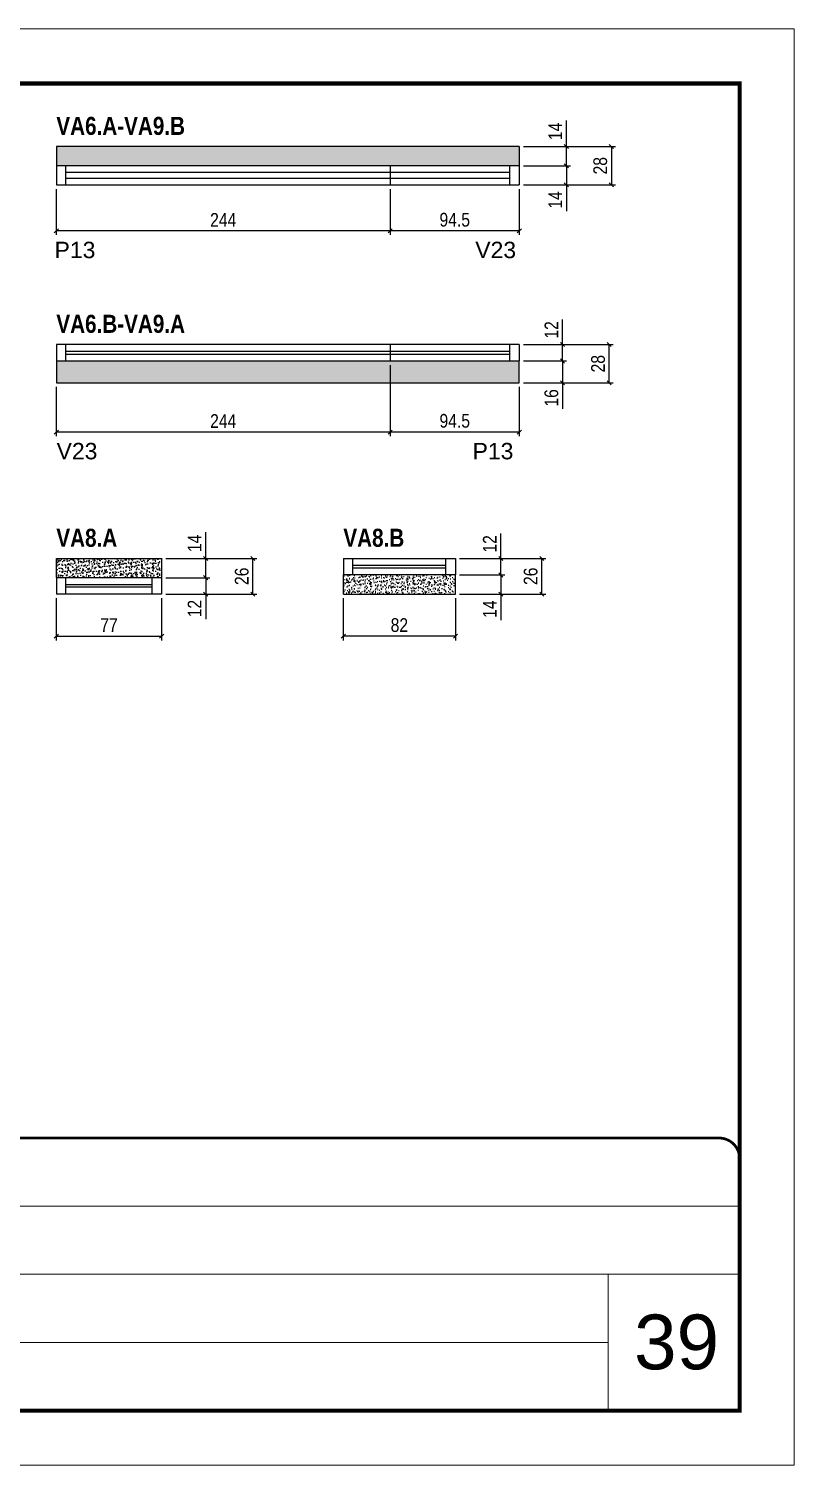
# Model space of a CAD drawing. Extents: x 3330 to 22105, y 1197 to 30204.
# Drawn here: x 7425 to 7985, y 18426 to 19476 of the extents above; entities that cross this region are included whole.
import ezdxf

# ---------------------------------------------------------------- set-up
doc = ezdxf.new("R2010")
doc.units = 0
for name, pattern in [('CONTINUO', [0]), ('DASHED', [0.75, 0.5, -0.25]), ('HIDDEN', [0.375, 0.25, -0.125])]:
    doc.linetypes.add(name, pattern=pattern)
for name, color, linetype in [('5', 5, 'Continuous'), ('COTA', 241, 'Continuous'), ('NOMENCLATURA', 7, 'Continuous'), ('Painéis', 200, 'Continuous'), ('SARR_2.2x7', 40, 'Continuous'), ('SARR_EDITAR', 141, 'Continuous')]:
    doc.layers.add(name, color=color, linetype=linetype)
for name, color, linetype, lineweight in [('CARIMBO', 255, 'Continuous', 9), ('Folhas', 255, 'Continuous', 9), ('SARRAFO DE PRESSAO', 251, 'DASHED', 9)]:
    doc.layers.add(name, color=color, linetype=linetype, lineweight=lineweight)
doc.styles.add('ARIAL', font='arial.ttf')
doc.styles.add('COTA TECNICA', font='techl___.ttf', dxfattribs={"height": 10})
doc.styles.get("Standard").update_dxf_attribs({"font": 'arial.ttf'})
doc.styles.add('TECNICA', font='techb___.ttf', dxfattribs={"height": 10})
doc.dimstyles.new('PAINEL', dxfattribs={"dimtxt": 10, "dimasz": 3, "dimexe": 3, "dimexo": 3, "dimgap": 3, "dimtad": 1, "dimdec": 1, "dimzin": 12, "dimdsep": 46, "dimtxsty": 'COTA TECNICA', "dimblk1": 'OBLIQUE', "dimblk2": 'OBLIQUE', "dimsah": 1, "dimcen": 0.9, "dimclrd": 4, "dimclre": 4, "dimclrt": 240, "dimadec": 1, "dimazin": 3, "dimtfac": 1, "dimtdec": 1, "dimtmove": 0, "dimatfit": 3, "dimfxl": 1, "dimtolj": 1, "dimtzin": 12, "dimarcsym": 0})

# ---------------------------------------------------------------- blocks, each defined once
blk = doc.blocks.new('9999999999')
at = {"color": 30, "linetype": 'CONTINUO'}
for p, q in [((98564.6, 34379.6), (99584, 34379.6)), ((98564.6, 34329.8), (99488, 34329.8)), ((99584, 34329.8), (99488, 34329.8)), ((99488, 34329.8), (99488, 34230.2)), ((98564.6, 34280), (99488, 34280))]:
    blk.add_line(p, q, dxfattribs=at)
at = {"color": 30, "linetype": 'CONTINUO', "const_width": 2}
blk.add_lwpolyline([(99584, 34230.2), (99584, 34414.4, 0.414214), (99569, 34429.4), (98229, 34429.4, 0.414214), (98214, 34414.4), (98214, 34245.2, 0.414214), (98229, 34230.2), (99584, 34230.2)], format="xyb", dxfattribs=at)
at = {"layer": 'Folhas'}
blk.add_lwpolyline([(98139, 34190.2), (99624, 34190.2), (99624, 35240.2), (98139, 35240.2)], close=True, dxfattribs=at)
at = {"layer": 'Folhas', "color": 30, "const_width": 3}
blk.add_lwpolyline([(98214, 34230.2), (99584, 34230.2), (99584, 35200.2), (98214, 35200.2)], close=True, dxfattribs=at)
blk = doc.blocks.new('_Oblique')
at = {"color": 0, "linetype": 'ByBlock', "lineweight": -2}
blk.add_line((-0.5, -0.5), (0.5, 0.5), dxfattribs=at)
blk = doc.blocks.new('*D2872')
at = {"layer": 'COTA', "color": 4, "linetype": 'ByBlock', "lineweight": -2, "transparency": 16777216}
for p, q in [((7689.2, 19358.8), (7689.2, 19325.2)), ((7783.7, 19358.8), (7783.7, 19325.2)), ((7783.7, 19328.2), (7689.2, 19328.2))]:
    blk.add_line(p, q, dxfattribs=at)
at = {"layer": 'Defpoints', "color": 0, "linetype": 'ByBlock', "transparency": 16777216}
for p in [(7689.2, 19361.8), (7783.7, 19361.8), (7689.2, 19328.2)]:
    blk.add_point(p, dxfattribs=at)
at = {"layer": 'COTA', "color": 4, "linetype": 'ByBlock', "lineweight": -2, "transparency": 16777216, "xscale": 3, "yscale": 3, "zscale": 3, "rotation": 180}
blk.add_blockref('_Oblique', (7689.2, 19328.2), dxfattribs=at)
at = {"layer": 'COTA', "color": 4, "linetype": 'ByBlock', "lineweight": -2, "transparency": 16777216, "xscale": 3, "yscale": 3, "zscale": 3}
blk.add_blockref('_Oblique', (7783.7, 19328.2), dxfattribs=at)
at = {"layer": 'COTA', "color": 240, "linetype": 'ByBlock', "transparency": 16777216, "insert": (7736.5, 19336.3), "char_height": 10, "attachment_point": 5, "style": 'COTA TECNICA'}
blk.add_mtext('\\A1;94.5', dxfattribs=at)
blk = doc.blocks.new('*D2873')
at = {"layer": 'COTA', "color": 4, "linetype": 'ByBlock', "lineweight": -2, "transparency": 16777216}
for p, q in [((7445.2, 19358.8), (7445.2, 19325.2)), ((7689.2, 19358.8), (7689.2, 19325.2)), ((7689.2, 19328.2), (7445.2, 19328.2))]:
    blk.add_line(p, q, dxfattribs=at)
at = {"layer": 'Defpoints', "color": 0, "linetype": 'ByBlock', "transparency": 16777216}
for p in [(7445.2, 19361.8), (7689.2, 19361.8), (7445.2, 19328.2)]:
    blk.add_point(p, dxfattribs=at)
at = {"layer": 'COTA', "color": 4, "linetype": 'ByBlock', "lineweight": -2, "transparency": 16777216, "xscale": 3, "yscale": 3, "zscale": 3, "rotation": 180}
blk.add_blockref('_Oblique', (7445.2, 19328.2), dxfattribs=at)
at = {"layer": 'COTA', "color": 4, "linetype": 'ByBlock', "lineweight": -2, "transparency": 16777216, "xscale": 3, "yscale": 3, "zscale": 3}
blk.add_blockref('_Oblique', (7689.2, 19328.2), dxfattribs=at)
at = {"layer": 'COTA', "color": 240, "linetype": 'ByBlock', "transparency": 16777216, "insert": (7567.2, 19336.2), "char_height": 10, "attachment_point": 5, "style": 'COTA TECNICA'}
blk.add_mtext('\\A1;244', dxfattribs=at)
blk = doc.blocks.new('*D2874')
at = {"layer": 'COTA', "color": 4, "linetype": 'ByBlock', "lineweight": -2, "transparency": 16777216}
for p, q in [((7818.1, 19389.8), (7818.1, 19408.9)), ((7786.7, 19389.8), (7821.1, 19389.8)), ((7818.1, 19375.8), (7818.1, 19389.8)), ((7786.7, 19375.8), (7821.1, 19375.8))]:
    blk.add_line(p, q, dxfattribs=at)
at = {"layer": 'Defpoints', "color": 0, "linetype": 'ByBlock', "transparency": 16777216}
for p in [(7783.7, 19389.8), (7818.1, 19389.8), (7783.7, 19375.8)]:
    blk.add_point(p, dxfattribs=at)
at = {"layer": 'COTA', "color": 4, "linetype": 'ByBlock', "lineweight": -2, "transparency": 16777216, "xscale": 3, "yscale": 3, "zscale": 3}
for p, rotation in [((7818.1, 19389.8), 90), ((7818.1, 19375.8), 270)]:
    blk.add_blockref('_Oblique', p, dxfattribs=dict(at, rotation=rotation))
at = {"layer": 'COTA', "color": 240, "linetype": 'ByBlock', "transparency": 16777216, "insert": (7810, 19400.9), "char_height": 10, "attachment_point": 5, "rotation": 90, "style": 'COTA TECNICA'}
blk.add_mtext('\\A1;14', dxfattribs=at)
blk = doc.blocks.new('*D2875')
at = {"layer": 'COTA', "color": 4, "linetype": 'ByBlock', "lineweight": -2, "transparency": 16777216}
for p, q in [((7786.7, 19389.8), (7854, 19389.8)), ((7851, 19389.8), (7851, 19361.8)), ((7786.7, 19361.8), (7854, 19361.8))]:
    blk.add_line(p, q, dxfattribs=at)
at = {"layer": 'Defpoints', "color": 0, "linetype": 'ByBlock', "transparency": 16777216}
for p in [(7783.7, 19389.8), (7783.7, 19361.8), (7851, 19361.8)]:
    blk.add_point(p, dxfattribs=at)
at = {"layer": 'COTA', "color": 4, "linetype": 'ByBlock', "lineweight": -2, "transparency": 16777216, "xscale": 3, "yscale": 3, "zscale": 3}
for p, rotation in [((7851, 19389.8), 90), ((7851, 19361.8), 270)]:
    blk.add_blockref('_Oblique', p, dxfattribs=dict(at, rotation=rotation))
at = {"layer": 'COTA', "color": 240, "linetype": 'ByBlock', "transparency": 16777216, "insert": (7842.9, 19375.8), "char_height": 10, "attachment_point": 5, "rotation": 90, "style": 'COTA TECNICA'}
blk.add_mtext('\\A1;28', dxfattribs=at)
blk = doc.blocks.new('*D2876')
at = {"layer": 'COTA', "color": 4, "linetype": 'ByBlock', "lineweight": -2, "transparency": 16777216}
for p, q in [((7786.7, 19375.8), (7821.1, 19375.8)), ((7818.1, 19375.8), (7818.1, 19361.8)), ((7786.7, 19361.8), (7821.1, 19361.8)), ((7818.1, 19361.8), (7818.1, 19342.7))]:
    blk.add_line(p, q, dxfattribs=at)
at = {"layer": 'Defpoints', "color": 0, "linetype": 'ByBlock', "transparency": 16777216}
for p in [(7783.7, 19375.8), (7783.7, 19361.8), (7818.1, 19361.8)]:
    blk.add_point(p, dxfattribs=at)
at = {"layer": 'COTA', "color": 4, "linetype": 'ByBlock', "lineweight": -2, "transparency": 16777216, "xscale": 3, "yscale": 3, "zscale": 3}
for p, rotation in [((7818.1, 19375.8), 90), ((7818.1, 19361.8), 270)]:
    blk.add_blockref('_Oblique', p, dxfattribs=dict(at, rotation=rotation))
at = {"layer": 'COTA', "color": 240, "linetype": 'ByBlock', "transparency": 16777216, "insert": (7810, 19350.8), "char_height": 10, "attachment_point": 5, "rotation": 90, "style": 'COTA TECNICA'}
blk.add_mtext('\\A1;14', dxfattribs=at)
blk = doc.blocks.new('*D2877')
at = {"layer": 'COTA', "color": 4, "linetype": 'ByBlock', "lineweight": -2, "transparency": 16777216}
for p, q in [((7689.2, 19230.1), (7689.2, 19178.1)), ((7783.7, 19214.1), (7783.7, 19178.1)), ((7783.7, 19181.1), (7689.2, 19181.1))]:
    blk.add_line(p, q, dxfattribs=at)
at = {"layer": 'Defpoints', "color": 0, "linetype": 'ByBlock', "transparency": 16777216}
for p in [(7689.2, 19233.1), (7783.7, 19217.1), (7689.2, 19181.1)]:
    blk.add_point(p, dxfattribs=at)
at = {"layer": 'COTA', "color": 4, "linetype": 'ByBlock', "lineweight": -2, "transparency": 16777216, "xscale": 3, "yscale": 3, "zscale": 3, "rotation": 180}
blk.add_blockref('_Oblique', (7689.2, 19181.1), dxfattribs=at)
at = {"layer": 'COTA', "color": 4, "linetype": 'ByBlock', "lineweight": -2, "transparency": 16777216, "xscale": 3, "yscale": 3, "zscale": 3}
blk.add_blockref('_Oblique', (7783.7, 19181.1), dxfattribs=at)
at = {"layer": 'COTA', "color": 240, "linetype": 'ByBlock', "transparency": 16777216, "insert": (7736.5, 19189.3), "char_height": 10, "attachment_point": 5, "style": 'COTA TECNICA'}
blk.add_mtext('\\A1;94.5', dxfattribs=at)
blk = doc.blocks.new('*D2878')
at = {"layer": 'COTA', "color": 4, "linetype": 'ByBlock', "lineweight": -2, "transparency": 16777216}
for p, q in [((7689.2, 19230.1), (7689.2, 19178.1)), ((7445.2, 19214.1), (7445.2, 19178.1)), ((7689.2, 19181.1), (7445.2, 19181.1))]:
    blk.add_line(p, q, dxfattribs=at)
at = {"layer": 'Defpoints', "color": 0, "linetype": 'ByBlock', "transparency": 16777216}
for p in [(7689.2, 19233.1), (7445.2, 19217.1), (7445.2, 19181.1)]:
    blk.add_point(p, dxfattribs=at)
at = {"layer": 'COTA', "color": 4, "linetype": 'ByBlock', "lineweight": -2, "transparency": 16777216, "xscale": 3, "yscale": 3, "zscale": 3, "rotation": 180}
blk.add_blockref('_Oblique', (7445.2, 19181.1), dxfattribs=at)
at = {"layer": 'COTA', "color": 4, "linetype": 'ByBlock', "lineweight": -2, "transparency": 16777216, "xscale": 3, "yscale": 3, "zscale": 3}
blk.add_blockref('_Oblique', (7689.2, 19181.1), dxfattribs=at)
at = {"layer": 'COTA', "color": 240, "linetype": 'ByBlock', "transparency": 16777216, "insert": (7567.2, 19189.2), "char_height": 10, "attachment_point": 5, "style": 'COTA TECNICA'}
blk.add_mtext('\\A1;244', dxfattribs=at)
blk = doc.blocks.new('*D2879')
at = {"layer": 'COTA', "color": 4, "linetype": 'ByBlock', "lineweight": -2, "transparency": 16777216}
for p, q in [((7815.3, 19245.1), (7815.3, 19263.5)), ((7786.7, 19245.1), (7818.3, 19245.1)), ((7815.3, 19233.1), (7815.3, 19245.1)), ((7786.7, 19233.1), (7818.3, 19233.1))]:
    blk.add_line(p, q, dxfattribs=at)
at = {"layer": 'Defpoints', "color": 0, "linetype": 'ByBlock', "transparency": 16777216}
for p in [(7783.7, 19245.1), (7815.3, 19245.1), (7783.7, 19233.1)]:
    blk.add_point(p, dxfattribs=at)
at = {"layer": 'COTA', "color": 4, "linetype": 'ByBlock', "lineweight": -2, "transparency": 16777216, "xscale": 3, "yscale": 3, "zscale": 3}
for p, rotation in [((7815.3, 19245.1), 90), ((7815.3, 19233.1), 270)]:
    blk.add_blockref('_Oblique', p, dxfattribs=dict(at, rotation=rotation))
at = {"layer": 'COTA', "color": 240, "linetype": 'ByBlock', "transparency": 16777216, "insert": (7807.2, 19255.8), "char_height": 10, "attachment_point": 5, "rotation": 90, "style": 'COTA TECNICA'}
blk.add_mtext('\\A1;12', dxfattribs=at)
blk = doc.blocks.new('*D2880')
at = {"layer": 'COTA', "color": 4, "linetype": 'ByBlock', "lineweight": -2, "transparency": 16777216}
for p, q in [((7786.7, 19233.1), (7818.3, 19233.1)), ((7815.3, 19233.1), (7815.3, 19217.1)), ((7786.7, 19217.1), (7818.3, 19217.1)), ((7815.3, 19217.1), (7815.3, 19198.1))]:
    blk.add_line(p, q, dxfattribs=at)
at = {"layer": 'Defpoints', "color": 0, "linetype": 'ByBlock', "transparency": 16777216}
for p in [(7783.7, 19233.1), (7783.7, 19217.1), (7815.3, 19217.1)]:
    blk.add_point(p, dxfattribs=at)
at = {"layer": 'COTA', "color": 4, "linetype": 'ByBlock', "lineweight": -2, "transparency": 16777216, "xscale": 3, "yscale": 3, "zscale": 3}
for p, rotation in [((7815.3, 19233.1), 90), ((7815.3, 19217.1), 270)]:
    blk.add_blockref('_Oblique', p, dxfattribs=dict(at, rotation=rotation))
at = {"layer": 'COTA', "color": 240, "linetype": 'ByBlock', "transparency": 16777216, "insert": (7807.2, 19206.1), "char_height": 10, "attachment_point": 5, "rotation": 90, "style": 'COTA TECNICA'}
blk.add_mtext('\\A1;16', dxfattribs=at)
blk = doc.blocks.new('*D2881')
at = {"layer": 'COTA', "color": 4, "linetype": 'ByBlock', "lineweight": -2, "transparency": 16777216}
for p, q in [((7786.7, 19245.1), (7852.4, 19245.1)), ((7849.4, 19217.1), (7849.4, 19245.1)), ((7786.7, 19217.1), (7852.4, 19217.1))]:
    blk.add_line(p, q, dxfattribs=at)
at = {"layer": 'Defpoints', "color": 0, "linetype": 'ByBlock', "transparency": 16777216}
for p in [(7783.7, 19245.1), (7849.4, 19245.1), (7783.7, 19217.1)]:
    blk.add_point(p, dxfattribs=at)
at = {"layer": 'COTA', "color": 4, "linetype": 'ByBlock', "lineweight": -2, "transparency": 16777216, "xscale": 3, "yscale": 3, "zscale": 3}
for p, rotation in [((7849.4, 19245.1), 90), ((7849.4, 19217.1), 270)]:
    blk.add_blockref('_Oblique', p, dxfattribs=dict(at, rotation=rotation))
at = {"layer": 'COTA', "color": 240, "linetype": 'ByBlock', "transparency": 16777216, "insert": (7841.3, 19231.1), "char_height": 10, "attachment_point": 5, "rotation": 90, "style": 'COTA TECNICA'}
blk.add_mtext('\\A1;28', dxfattribs=at)
blk = doc.blocks.new('*D3023')
at = {"layer": 'COTA', "color": 4, "linetype": 'ByBlock', "lineweight": -2, "transparency": 16777216}
for p, q in [((7655, 19059.7), (7655, 19028.9)), ((7737, 19059.7), (7737, 19028.9)), ((7737, 19031.9), (7655, 19031.9))]:
    blk.add_line(p, q, dxfattribs=at)
at = {"layer": 'Defpoints', "color": 0, "linetype": 'ByBlock', "transparency": 16777216}
for p in [(7655, 19062.7), (7737, 19062.7), (7655, 19031.9)]:
    blk.add_point(p, dxfattribs=at)
at = {"layer": 'COTA', "color": 4, "linetype": 'ByBlock', "lineweight": -2, "transparency": 16777216, "xscale": 3, "yscale": 3, "zscale": 3, "rotation": 180}
blk.add_blockref('_Oblique', (7655, 19031.9), dxfattribs=at)
at = {"layer": 'COTA', "color": 4, "linetype": 'ByBlock', "lineweight": -2, "transparency": 16777216, "xscale": 3, "yscale": 3, "zscale": 3}
blk.add_blockref('_Oblique', (7737, 19031.9), dxfattribs=at)
at = {"layer": 'COTA', "color": 240, "linetype": 'ByBlock', "transparency": 16777216, "insert": (7696, 19040), "char_height": 10, "attachment_point": 5, "style": 'COTA TECNICA'}
blk.add_mtext('\\A1;82', dxfattribs=at)
blk = doc.blocks.new('*D3024')
at = {"layer": 'COTA', "color": 4, "linetype": 'ByBlock', "lineweight": -2, "transparency": 16777216}
for p, q in [((7770.2, 19088.7), (7770.2, 19107)), ((7740, 19088.7), (7773.2, 19088.7)), ((7770.2, 19076.7), (7770.2, 19088.7)), ((7740, 19076.7), (7773.2, 19076.7))]:
    blk.add_line(p, q, dxfattribs=at)
at = {"layer": 'Defpoints', "color": 0, "linetype": 'ByBlock', "transparency": 16777216}
for p in [(7737, 19088.7), (7770.2, 19088.7), (7737, 19076.7)]:
    blk.add_point(p, dxfattribs=at)
at = {"layer": 'COTA', "color": 4, "linetype": 'ByBlock', "lineweight": -2, "transparency": 16777216, "xscale": 3, "yscale": 3, "zscale": 3}
for p, rotation in [((7770.2, 19088.7), 90), ((7770.2, 19076.7), 270)]:
    blk.add_blockref('_Oblique', p, dxfattribs=dict(at, rotation=rotation))
at = {"layer": 'COTA', "color": 240, "linetype": 'ByBlock', "transparency": 16777216, "insert": (7762.1, 19099.4), "char_height": 10, "attachment_point": 5, "rotation": 90, "style": 'COTA TECNICA'}
blk.add_mtext('\\A1;12', dxfattribs=at)
blk = doc.blocks.new('*D3025')
at = {"layer": 'COTA', "color": 4, "linetype": 'ByBlock', "lineweight": -2, "transparency": 16777216}
for p, q in [((7740, 19076.7), (7773.2, 19076.7)), ((7770.2, 19076.7), (7770.2, 19062.7)), ((7740, 19062.7), (7773.2, 19062.7)), ((7770.2, 19062.7), (7770.2, 19043.6))]:
    blk.add_line(p, q, dxfattribs=at)
at = {"layer": 'Defpoints', "color": 0, "linetype": 'ByBlock', "transparency": 16777216}
for p in [(7737, 19076.7), (7737, 19062.7), (7770.2, 19062.7)]:
    blk.add_point(p, dxfattribs=at)
at = {"layer": 'COTA', "color": 4, "linetype": 'ByBlock', "lineweight": -2, "transparency": 16777216, "xscale": 3, "yscale": 3, "zscale": 3}
for p, rotation in [((7770.2, 19076.7), 90), ((7770.2, 19062.7), 270)]:
    blk.add_blockref('_Oblique', p, dxfattribs=dict(at, rotation=rotation))
at = {"layer": 'COTA', "color": 240, "linetype": 'ByBlock', "transparency": 16777216, "insert": (7762.1, 19051.7), "char_height": 10, "attachment_point": 5, "rotation": 90, "style": 'COTA TECNICA'}
blk.add_mtext('\\A1;14', dxfattribs=at)
blk = doc.blocks.new('*D3026')
at = {"layer": 'COTA', "color": 4, "linetype": 'ByBlock', "lineweight": -2, "transparency": 16777216}
for p, q in [((7740, 19088.7), (7803.1, 19088.7)), ((7800.1, 19062.7), (7800.1, 19088.7)), ((7740, 19062.7), (7803.1, 19062.7))]:
    blk.add_line(p, q, dxfattribs=at)
at = {"layer": 'Defpoints', "color": 0, "linetype": 'ByBlock', "transparency": 16777216}
for p in [(7737, 19088.7), (7800.1, 19088.7), (7737, 19062.7)]:
    blk.add_point(p, dxfattribs=at)
at = {"layer": 'COTA', "color": 4, "linetype": 'ByBlock', "lineweight": -2, "transparency": 16777216, "xscale": 3, "yscale": 3, "zscale": 3}
for p, rotation in [((7800.1, 19088.7), 90), ((7800.1, 19062.7), 270)]:
    blk.add_blockref('_Oblique', p, dxfattribs=dict(at, rotation=rotation))
at = {"layer": 'COTA', "color": 240, "linetype": 'ByBlock', "transparency": 16777216, "insert": (7792, 19075.7), "char_height": 10, "attachment_point": 5, "rotation": 90, "style": 'COTA TECNICA'}
blk.add_mtext('\\A1;26', dxfattribs=at)
blk = doc.blocks.new('*D3027')
at = {"layer": 'COTA', "color": 4, "linetype": 'ByBlock', "lineweight": -2, "transparency": 16777216}
for p, q in [((7445.2, 19059.7), (7445.2, 19028.9)), ((7522.2, 19059.7), (7522.2, 19028.9)), ((7445.2, 19031.9), (7522.2, 19031.9))]:
    blk.add_line(p, q, dxfattribs=at)
at = {"layer": 'Defpoints', "color": 0, "linetype": 'ByBlock', "transparency": 16777216}
for p in [(7445.2, 19062.7), (7522.2, 19062.7), (7522.2, 19031.9)]:
    blk.add_point(p, dxfattribs=at)
at = {"layer": 'COTA', "color": 4, "linetype": 'ByBlock', "lineweight": -2, "transparency": 16777216, "xscale": 3, "yscale": 3, "zscale": 3, "rotation": 180}
blk.add_blockref('_Oblique', (7445.2, 19031.9), dxfattribs=at)
at = {"layer": 'COTA', "color": 4, "linetype": 'ByBlock', "lineweight": -2, "transparency": 16777216, "xscale": 3, "yscale": 3, "zscale": 3}
blk.add_blockref('_Oblique', (7522.2, 19031.9), dxfattribs=at)
at = {"layer": 'COTA', "color": 240, "linetype": 'ByBlock', "transparency": 16777216, "insert": (7483.7, 19040), "char_height": 10, "attachment_point": 5, "style": 'COTA TECNICA'}
blk.add_mtext('\\A1;77', dxfattribs=at)
blk = doc.blocks.new('*D3028')
at = {"layer": 'COTA', "color": 4, "linetype": 'ByBlock', "lineweight": -2, "transparency": 16777216}
for p, q in [((7554.4, 19088.7), (7554.4, 19107.9)), ((7525.2, 19088.7), (7557.4, 19088.7)), ((7554.4, 19074.7), (7554.4, 19088.7)), ((7525.2, 19074.7), (7557.4, 19074.7))]:
    blk.add_line(p, q, dxfattribs=at)
at = {"layer": 'Defpoints', "color": 0, "linetype": 'ByBlock', "transparency": 16777216}
for p in [(7522.2, 19088.7), (7554.4, 19088.7), (7522.2, 19074.7)]:
    blk.add_point(p, dxfattribs=at)
at = {"layer": 'COTA', "color": 4, "linetype": 'ByBlock', "lineweight": -2, "transparency": 16777216, "xscale": 3, "yscale": 3, "zscale": 3}
for p, rotation in [((7554.4, 19088.7), 90), ((7554.4, 19074.7), 270)]:
    blk.add_blockref('_Oblique', p, dxfattribs=dict(at, rotation=rotation))
at = {"layer": 'COTA', "color": 240, "linetype": 'ByBlock', "transparency": 16777216, "insert": (7546.3, 19099.8), "char_height": 10, "attachment_point": 5, "rotation": 90, "style": 'COTA TECNICA'}
blk.add_mtext('\\A1;14', dxfattribs=at)
blk = doc.blocks.new('*D3029')
at = {"layer": 'COTA', "color": 4, "linetype": 'ByBlock', "lineweight": -2, "transparency": 16777216}
for p, q in [((7525.2, 19074.7), (7557.4, 19074.7)), ((7554.4, 19074.7), (7554.4, 19062.7)), ((7525.2, 19062.7), (7557.4, 19062.7)), ((7554.4, 19062.7), (7554.4, 19044.4))]:
    blk.add_line(p, q, dxfattribs=at)
at = {"layer": 'Defpoints', "color": 0, "linetype": 'ByBlock', "transparency": 16777216}
for p in [(7522.2, 19074.7), (7522.2, 19062.7), (7554.4, 19062.7)]:
    blk.add_point(p, dxfattribs=at)
at = {"layer": 'COTA', "color": 4, "linetype": 'ByBlock', "lineweight": -2, "transparency": 16777216, "xscale": 3, "yscale": 3, "zscale": 3}
for p, rotation in [((7554.4, 19074.7), 90), ((7554.4, 19062.7), 270)]:
    blk.add_blockref('_Oblique', p, dxfattribs=dict(at, rotation=rotation))
at = {"layer": 'COTA', "color": 240, "linetype": 'ByBlock', "transparency": 16777216, "insert": (7546.3, 19052.1), "char_height": 10, "attachment_point": 5, "rotation": 90, "style": 'COTA TECNICA'}
blk.add_mtext('\\A1;12', dxfattribs=at)
blk = doc.blocks.new('*D3030')
at = {"layer": 'COTA', "color": 4, "linetype": 'ByBlock', "lineweight": -2, "transparency": 16777216}
for p, q in [((7525.2, 19088.7), (7591.9, 19088.7)), ((7588.9, 19062.7), (7588.9, 19088.7)), ((7525.2, 19062.7), (7591.9, 19062.7))]:
    blk.add_line(p, q, dxfattribs=at)
at = {"layer": 'Defpoints', "color": 0, "linetype": 'ByBlock', "transparency": 16777216}
for p in [(7522.2, 19088.7), (7588.9, 19088.7), (7522.2, 19062.7)]:
    blk.add_point(p, dxfattribs=at)
at = {"layer": 'COTA', "color": 4, "linetype": 'ByBlock', "lineweight": -2, "transparency": 16777216, "xscale": 3, "yscale": 3, "zscale": 3}
for p, rotation in [((7588.9, 19088.7), 90), ((7588.9, 19062.7), 270)]:
    blk.add_blockref('_Oblique', p, dxfattribs=dict(at, rotation=rotation))
at = {"layer": 'COTA', "color": 240, "linetype": 'ByBlock', "transparency": 16777216, "insert": (7580.8, 19075.7), "char_height": 10, "attachment_point": 5, "rotation": 90, "style": 'COTA TECNICA'}
blk.add_mtext('\\A1;26', dxfattribs=at)

msp = doc.modelspace()

# ---------------------------------------------------------------- hatches: boundary and pattern name
at = {"layer": 'COTA', "linetype": 'ByBlock'}
h = msp.add_hatch(dxfattribs=at)
h.set_pattern_fill('AR-CONC', color=256, scale=0.03)
h.set_pattern_definition([(50, (-123526.395, -5427.082), (5.46554007, -0.47817257), [0.5715, -6.2865]), (355, (-123526.395, -5427.082), (-1.05730264, 5.73170536), [0.4572, -5.02921753]), (100.4514447, (-123525.9397, -5427.122), (4.40823741, 5.25353256), [0.48570026, -5.34270734]), (46.1842, (-123526.395, -5425.558), (8.13237123, -1.26126984), [0.85725, -9.42975]), (96.6355576, (-123525.7175, -5425.663), (7.122124, 7.42278374), [0.7285507, -8.01406824]), (351.184151, (-123526.395, -5425.558), (7.122124, 7.42278374), [0.685799, -7.54379196]), (21, (-123525.633, -5425.939), (4.54843174, -3.06795595), [0.5715, -6.2865]), (326, (-123525.633, -5425.939), (1.85406085, 5.52563898), [0.4572, -5.0292]), (71.451445, (-123525.254, -5426.195), (6.40249258, 2.45768307), [0.48570026, -5.34269813]), (37.5, (-123526.3952, -5427.0821), (0.092658098, 2.536651166), [0, -4.96824, 0, -5.1054, 0, -5.04825]), (7.5, (-123526.3952, -5427.0821), (2.004589875, 3.005417245), [0, -2.91084, 0, -4.85394, 0, -1.92405]), (327.5, (-123528.0944, -5427.0821), (4.067717855, -0.17186232), [0, -1.905, 0, -5.9436, 0, -7.8867]), (317.5, (-123528.8564, -5427.082), (4.44387544, 0.76279473), [0, -2.4765, 0, -3.94716, 0, -5.6007])])
h.paths.add_polyline_path([(7783.71, 19375.81), (7783.71, 19389.81), (7445.21, 19389.81), (7445.21, 19375.81)])
h = msp.add_hatch(dxfattribs=at)
h.set_pattern_fill('AR-CONC', color=256, scale=0.03)
h.set_pattern_definition([(50, (-124106.2733, -5427.082), (5.46554007, -0.47817257), [0.5715, -6.2865]), (355, (-124106.273, -5427.082), (-1.05730264, 5.73170536), [0.4572, -5.02921753]), (100.4514447, (-124105.818, -5427.122), (4.40823741, 5.25353256), [0.48570026, -5.34270734]), (46.1842, (-124106.273, -5425.558), (8.13237123, -1.26126984), [0.85725, -9.42975]), (96.6355576, (-124105.5956, -5425.663), (7.122124, 7.42278374), [0.7285507, -8.01406824]), (351.184151, (-124106.273, -5425.558), (7.122124, 7.42278374), [0.685799, -7.54379196]), (21, (-124105.5113, -5425.939), (4.54843174, -3.06795595), [0.5715, -6.2865]), (326, (-124105.511, -5425.939), (1.85406085, 5.52563898), [0.4572, -5.0292]), (71.451445, (-124105.132, -5426.195), (6.40249258, 2.45768307), [0.48570026, -5.34269813]), (37.5, (-124106.2733, -5427.0821), (0.092658098, 2.536651166), [0, -4.96824, 0, -5.1054, 0, -5.04825]), (7.5, (-124106.2733, -5427.0821), (2.004589875, 3.005417245), [0, -2.91084, 0, -4.85394, 0, -1.92405]), (327.5, (-124107.9725, -5427.0821), (4.067717855, -0.17186232), [0, -1.905, 0, -5.9436, 0, -7.8867]), (317.5, (-124108.7345, -5427.082), (4.44387544, 0.76279473), [0, -2.4765, 0, -3.94716, 0, -5.6007])])
h.paths.add_polyline_path([(7445.21, 19233.14), (7445.21, 19217.14), (7783.71, 19217.14), (7783.71, 19233.14)])
h = msp.add_hatch(dxfattribs=at)
h.set_pattern_fill('AR-CONC', color=256, scale=0.03)
h.set_pattern_definition([(50, (-123850.941, -5195.045), (5.46554007, -0.47817257), [0.5715, -6.2865]), (355, (-123850.941, -5195.045), (-1.05730264, 5.73170536), [0.4572, -5.02921753]), (100.4514447, (-123850.4856, -5195.085), (4.40823741, 5.25353256), [0.48570026, -5.34270734]), (46.1842, (-123850.941, -5193.521), (8.13237123, -1.26126984), [0.85725, -9.42975]), (96.6355576, (-123850.263, -5193.626), (7.122124, 7.42278374), [0.7285507, -8.01406824]), (351.184151, (-123850.941, -5193.521), (7.122124, 7.42278374), [0.685799, -7.54379196]), (21, (-123850.179, -5193.902), (4.54843174, -3.06795595), [0.5715, -6.2865]), (326, (-123850.179, -5193.902), (1.85406085, 5.52563898), [0.4572, -5.0292]), (71.451445, (-123849.8, -5194.158), (6.40249258, 2.45768307), [0.48570026, -5.34269813]), (37.5, (-123850.941, -5195.045), (0.092658098, 2.536651166), [0, -4.96824, 0, -5.1054, 0, -5.04825]), (7.5, (-123850.941, -5195.045), (2.004589875, 3.005417245), [0, -2.91084, 0, -4.85394, 0, -1.92405]), (327.5, (-123852.6403, -5195.045), (4.067717855, -0.17186232), [0, -1.905, 0, -5.9436, 0, -7.8867]), (317.5, (-123853.4023, -5195.045), (4.44387544, 0.76279473), [0, -2.4765, 0, -3.94716, 0, -5.6007])])
h.paths.add_polyline_path([(7522.21, 19074.74), (7522.21, 19088.74), (7445.21, 19088.74), (7445.21, 19074.74)])
h = msp.add_hatch(dxfattribs=at)
h.set_pattern_fill('AR-CONC', color=256, scale=0.03)
h.set_pattern_definition([(50, (-123438.5566, -5195.045), (5.46554007, -0.47817257), [0.5715, -6.2865]), (355, (-123438.5566, -5195.045), (-1.05730264, 5.73170536), [0.4572, -5.02921753]), (100.4514447, (-123438.101, -5195.085), (4.40823741, 5.25353256), [0.48570026, -5.34270734]), (46.1842, (-123438.5566, -5193.521), (8.13237123, -1.26126984), [0.85725, -9.42975]), (96.6355576, (-123437.879, -5193.626), (7.122124, 7.42278374), [0.7285507, -8.01406824]), (351.184151, (-123438.557, -5193.521), (7.122124, 7.42278374), [0.685799, -7.54379196]), (21, (-123437.7946, -5193.902), (4.54843174, -3.06795595), [0.5715, -6.2865]), (326, (-123437.7946, -5193.902), (1.85406085, 5.52563898), [0.4572, -5.0292]), (71.451445, (-123437.4156, -5194.158), (6.40249258, 2.45768307), [0.48570026, -5.34269813]), (37.5, (-123438.5566, -5195.045), (0.092658098, 2.536651166), [0, -4.96824, 0, -5.1054, 0, -5.04825]), (7.5, (-123438.5566, -5195.045), (2.004589875, 3.005417245), [0, -2.91084, 0, -4.85394, 0, -1.92405]), (327.5, (-123440.2559, -5195.045), (4.067717855, -0.17186232), [0, -1.905, 0, -5.9436, 0, -7.8867]), (317.5, (-123441.018, -5195.045), (4.44387544, 0.76279473), [0, -2.4765, 0, -3.94716, 0, -5.6007])])
h.paths.add_polyline_path([(7655.05, 19076.74), (7655.05, 19062.74), (7737.05, 19062.74), (7737.05, 19076.74)])

# ---------------------------------------------------------------- linework, layer by layer
for p, q in [((7783.71, 19389.81), (7445.21, 19389.81)), ((7445.21, 19389.81), (7445.21, 19375.81)), ((7783.71, 19389.81), (7783.71, 19375.81)), ((7445.21, 19233.14), (7445.21, 19217.14)), ((7783.71, 19217.14), (7783.71, 19233.14)), ((7445.21, 19217.14), (7783.71, 19217.14)), ((7445.21, 19074.74), (7445.21, 19088.74)), ((7445.21, 19088.74), (7522.21, 19088.74)), ((7522.21, 19088.74), (7522.21, 19074.74)), ((7655.05, 19062.74), (7655.05, 19076.74)), ((7737.05, 19062.74), (7737.05, 19076.74)), ((7655.05, 19062.74), (7737.05, 19062.74))]:
    msp.add_line(p, q, dxfattribs=at)
at = {"layer": 'Painéis', "linetype": 'Continuous'}
for p, q in [((7783.71, 19375.81), (7445.21, 19375.81)), ((7445.21, 19375.81), (7445.21, 19361.81)), ((7689.21, 19375.81), (7689.21, 19361.81)), ((7783.71, 19375.81), (7783.71, 19361.81)), ((7445.21, 19361.81), (7783.71, 19361.81)), ((7783.71, 19245.14), (7445.21, 19245.14)), ((7445.21, 19245.14), (7445.21, 19233.14)), ((7689.21, 19245.14), (7689.21, 19233.14)), ((7783.71, 19245.14), (7783.71, 19233.14)), ((7445.21, 19233.14), (7783.71, 19233.14)), ((7655.05, 19088.74), (7737.05, 19088.74)), ((7655.05, 19088.74), (7655.05, 19076.74)), ((7737.05, 19088.74), (7737.05, 19076.74)), ((7445.21, 19074.74), (7522.21, 19074.74)), ((7445.21, 19074.74), (7445.21, 19062.74)), ((7522.21, 19074.74), (7522.21, 19062.74)), ((7737.05, 19076.74), (7655.05, 19076.74)), ((7522.21, 19062.74), (7445.21, 19062.74))]:
    msp.add_line(p, q, dxfattribs=at)
at = {"layer": 'SARR_2.2x7', "linetype": 'Continuous'}
for p, q in [((7452.21, 19361.81), (7452.21, 19375.81)), ((7452.21, 19233.14), (7452.21, 19245.14)), ((7662.05, 19076.74), (7662.05, 19088.74)), ((7730.05, 19076.74), (7730.05, 19088.74)), ((7452.21, 19062.74), (7452.21, 19074.74)), ((7515.21, 19062.74), (7515.21, 19074.74))]:
    msp.add_line(p, q, dxfattribs=at)
at = {"layer": 'SARR_2.2x7', "linetype": 'HIDDEN'}
for p, q in [((7776.71, 19361.81), (7776.71, 19375.81)), ((7776.71, 19233.14), (7776.71, 19245.14))]:
    msp.add_line(p, q, dxfattribs=at)
at = {"layer": 'SARR_EDITAR', "linetype": 'Continuous'}
for p, q in [((7689.21, 19370.81), (7452.21, 19370.81)), ((7452.21, 19366.81), (7689.21, 19366.81)), ((7776.71, 19370.81), (7689.21, 19370.81)), ((7689.21, 19366.81), (7776.71, 19366.81)), ((7689.21, 19240.14), (7452.21, 19240.14)), ((7452.21, 19238.14), (7689.21, 19238.14)), ((7776.71, 19240.14), (7689.21, 19240.14)), ((7689.21, 19238.14), (7776.71, 19238.14)), ((7662.05, 19083.74), (7730.05, 19083.74)), ((7730.05, 19081.74), (7662.05, 19081.74)), ((7452.21, 19069.74), (7515.21, 19069.74)), ((7515.21, 19067.74), (7452.21, 19067.74))]:
    msp.add_line(p, q, dxfattribs=at)

# ---------------------------------------------------------------- block references
at = {"layer": 'SARRAFO DE PRESSAO', "color": 6, "linetype": 'ByBlock'}
msp.add_blockref('9999999999', (-91639.25, -15764.26), dxfattribs=at)

# ---------------------------------------------------------------- texts
at = {"layer": '5', "linetype": 'Continuous'}
for s, rotation, p in [('P13', 359.99996, (7443.94, 19308.26)), ('V23', 359.99996, (7751.51, 19308.26)), ('V23', 0.00004, (7445.41, 19161.22)), ('P13', 0.00004, (7749.55, 19161.22))]:
    msp.add_text(s, height=12, rotation=rotation, dxfattribs=at).set_placement(p)
at = {"layer": 'CARIMBO', "style": 'ARIAL'}
msp.add_text('39', height=40, dxfattribs=at).set_placement((7867.59, 18496.09))
at = {"layer": 'NOMENCLATURA', "style": 'TECNICA'}
for s, p in [('VA6.A-VA9.B', (7445.21, 19398.33)), ('VA6.B-VA9.A', (7445.21, 19253.66)), ('VA8.A', (7445.21, 19097.26)), ('VA8.B', (7655.05, 19097.26))]:
    msp.add_text(s, height=13.2, dxfattribs=at).set_placement(p)

# ---------------------------------------------------------------- dimensions: what is measured, and where the dimension line sits
at = {"layer": 'COTA', "linetype": 'ByBlock'}
for base, p1, p2, angle, picture, middle in [((7818.1, 19389.81), (7783.71, 19375.81), (7783.71, 19389.81), 270, '*D2874', (7810.03, 19400.87)), ((7850.95, 19361.81), (7783.71, 19389.81), (7783.71, 19361.81), 90, '*D2875', (7842.86, 19375.81)), ((7818.1, 19361.81), (7783.71, 19375.81), (7783.71, 19361.81), 270, '*D2876', (7810.03, 19350.75)), ((7689.21, 19328.16), (7783.71, 19361.81), (7689.21, 19361.81), 180, '*D2872', (7736.46, 19336.3)), ((7815.27, 19245.14), (7783.71, 19233.14), (7783.71, 19245.14), 90, '*D2879', (7807.21, 19255.8)), ((7849.42, 19245.14), (7783.71, 19217.14), (7783.71, 19245.14), 90, '*D2881', (7841.33, 19231.14)), ((7689.21, 19181.12), (7783.71, 19217.14), (7689.21, 19233.14), 180, '*D2877', (7736.46, 19189.26)), ((7815.27, 19217.14), (7783.71, 19233.14), (7783.71, 19217.14), 90, '*D2880', (7807.17, 19206.14)), ((7554.36, 19088.74), (7522.21, 19074.74), (7522.21, 19088.74), 90, '*D3028', (7546.29, 19099.79)), ((7770.16, 19088.74), (7737.05, 19076.74), (7737.05, 19088.74), 90, '*D3024', (7762.1, 19099.39)), ((7588.88, 19088.74), (7522.21, 19062.74), (7522.21, 19088.74), 90, '*D3030', (7580.78, 19075.74)), ((7800.12, 19088.74), (7737.05, 19062.74), (7737.05, 19088.74), 90, '*D3026', (7792.02, 19075.74)), ((7554.36, 19062.74), (7522.21, 19074.74), (7522.21, 19062.74), 90, '*D3029', (7546.3, 19052.08)), ((7770.16, 19062.74), (7737.05, 19076.74), (7737.05, 19062.74), 90, '*D3025', (7762.09, 19051.68)), ((7655.05, 19031.89), (7737.05, 19062.74), (7655.05, 19062.74), 180, '*D3023', (7696.05, 19039.98))]:
    dim = msp.add_linear_dim(base=base, p1=p1, p2=p2, angle=angle, dimstyle='PAINEL', dxfattribs=at)
    dim.commit()
    dim.dimension.update_dxf_attribs({"geometry": picture, "text_midpoint": middle})
for base, p1, p2, picture, middle in [((7445.21, 19328.16), (7689.21, 19361.81), (7445.21, 19361.81), '*D2873', (7567.21, 19336.23)), ((7445.21, 19181.12), (7689.21, 19233.14), (7445.21, 19217.14), '*D2878', (7567.21, 19189.19))]:
    dim = msp.add_linear_dim(base=base, p1=p1, p2=p2, angle=180, dimstyle='PAINEL', override={"dimtmove": 1}, dxfattribs=at)
    dim.commit()
    dim.dimension.update_dxf_attribs({"geometry": picture, "text_midpoint": middle})
dim = msp.add_linear_dim(base=(7522.21, 19031.89), p1=(7445.21, 19062.74), p2=(7522.21, 19062.74), dimstyle='PAINEL', dxfattribs=at)
dim.commit()
dim.dimension.update_dxf_attribs({"geometry": '*D3027', "text_midpoint": (7483.71, 19039.96)})

doc.saveas('drawing.dxf')
